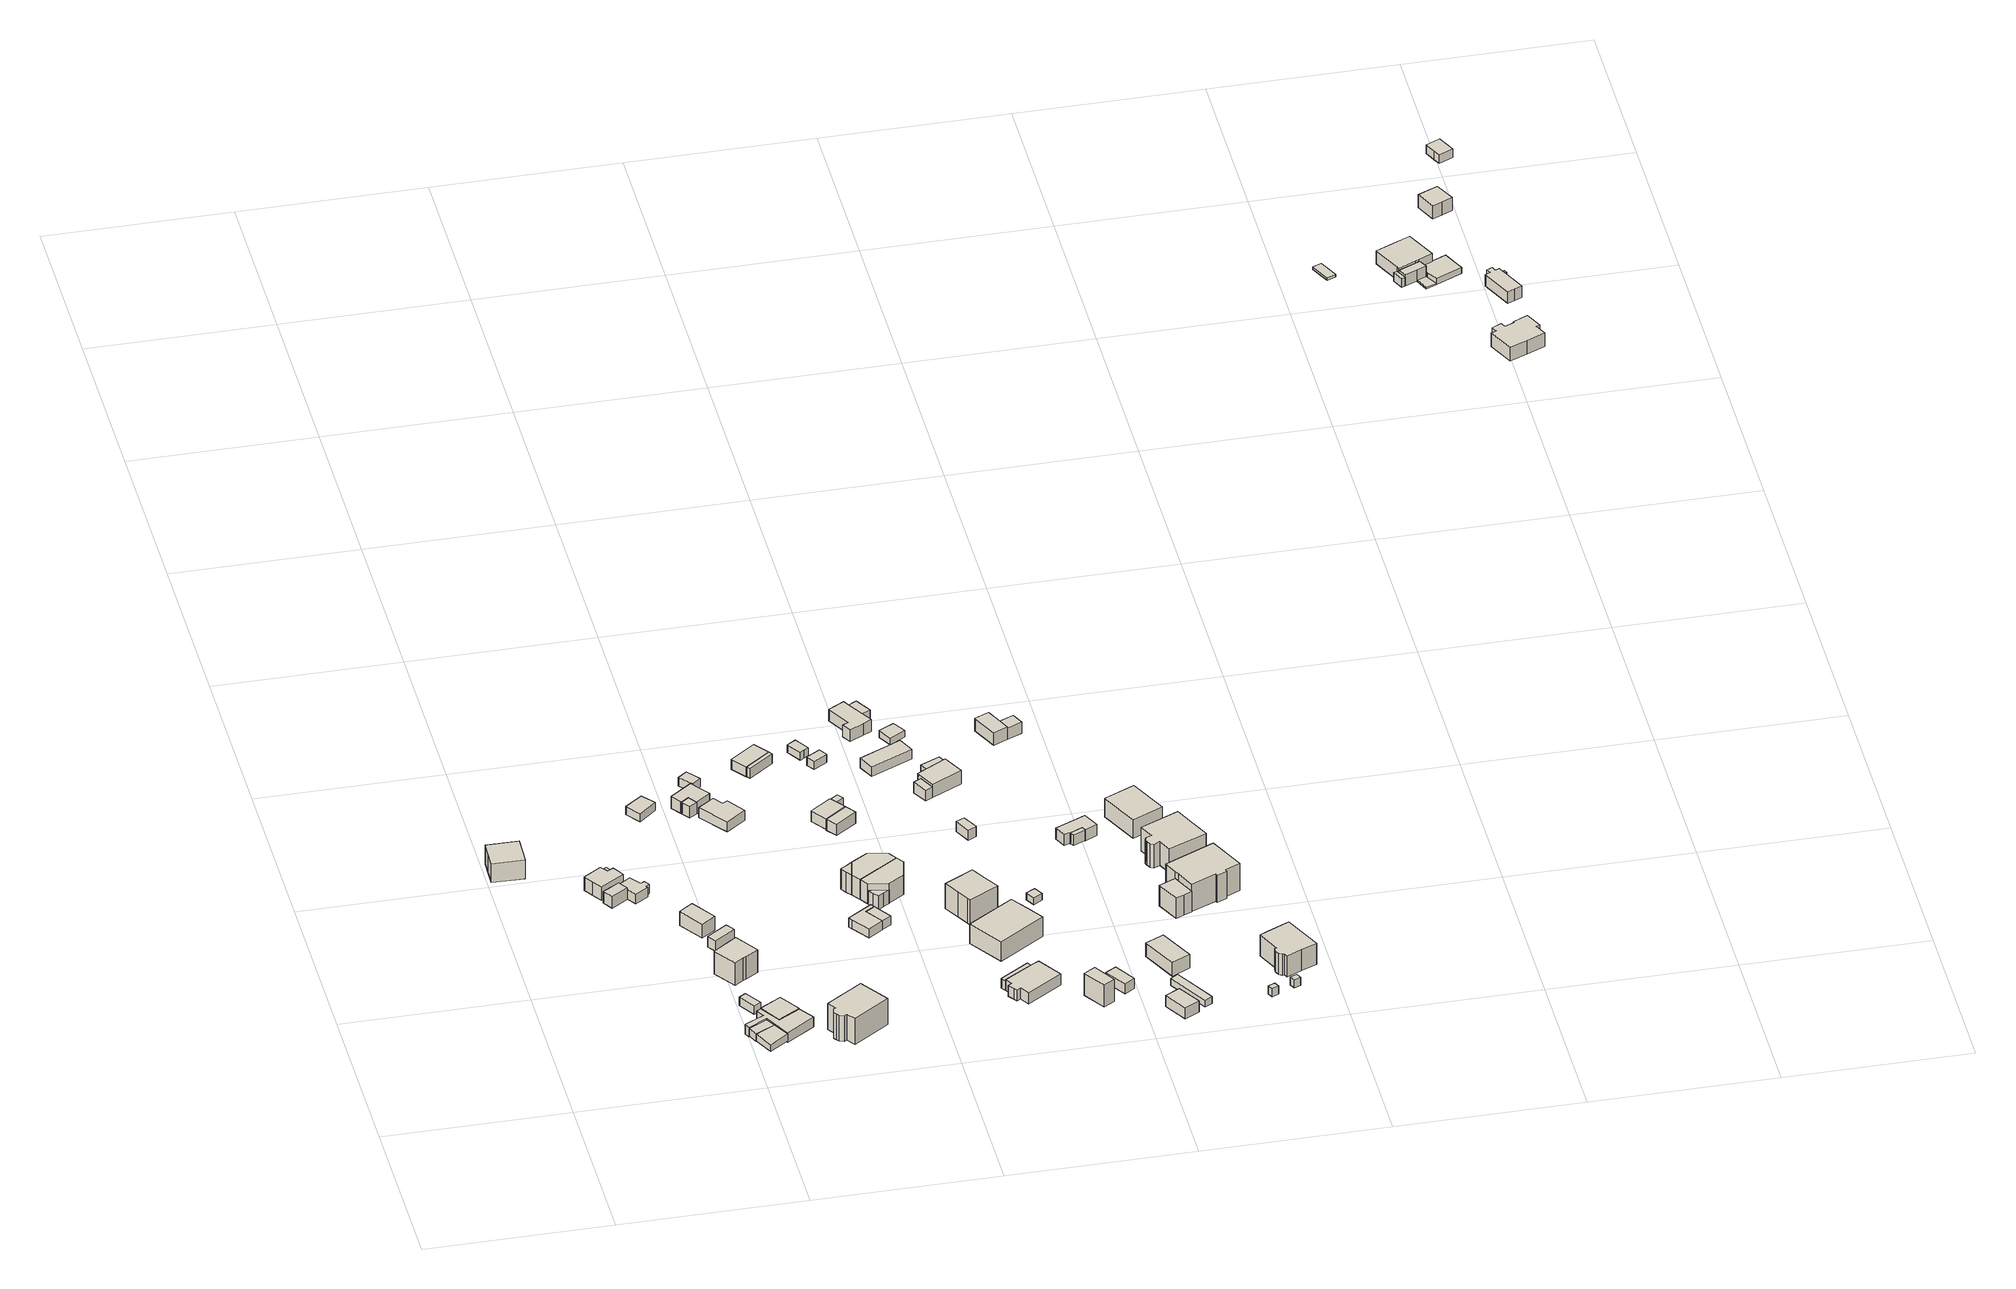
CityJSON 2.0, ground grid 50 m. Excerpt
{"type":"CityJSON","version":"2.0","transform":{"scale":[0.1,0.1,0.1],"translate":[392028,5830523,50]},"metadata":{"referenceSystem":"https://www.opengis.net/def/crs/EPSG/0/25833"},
"CityObjects":{
"building1":{"type":"Building","attributes":{"Gemeindeschluessel":"11000003","BezugspunktDach":"2200","function":"31001_1010","measuredHeight":7.56,"storeysAboveGround":1},"address":[{"country":"Germany","locality":"Berlin","thoroughfareNumber":"58","thoroughfareName":"Buchholzer Straße"}],"geometry":[{"type":"Solid","lod":"1","boundaries":[[[[0,1,2,3,4,5]],[[6,7,8,9,10,11]],[[6,11,5,4]],[[7,6,4,3]],[[8,7,3,2]],[[9,8,2,1]],[[10,9,1,0]],[[11,10,0,5]]]]}]},
"building2":{"type":"Building","attributes":{"Gemeindeschluessel":"11000003","BezugspunktDach":"2200","function":"31001_1010","measuredHeight":4.89,"storeysAboveGround":1},"address":[{"country":"Germany","locality":"Berlin","thoroughfareNumber":"60","thoroughfareName":"Buchholzer Straße"}],"geometry":[{"type":"Solid","lod":"1","boundaries":[[[[12,13,14,15,16,17,18,19]],[[20,21,22,23,24,25,26,27]],[[20,27,19,18]],[[21,20,18,17]],[[22,21,17,16]],[[23,22,16,15]],[[24,23,15,14]],[[25,24,14,13]],[[26,25,13,12]],[[27,26,12,19]]]]}]},
"building3":{"type":"Building","attributes":{"Gemeindeschluessel":"11000003","BezugspunktDach":"2200","function":"31001_2000","measuredHeight":4.03,"storeysAboveGround":1},"address":[{"country":"Germany","locality":"Berlin","thoroughfareNumber":"60 (2)","thoroughfareName":"Buchholzer Straße"}],"geometry":[{"type":"Solid","lod":"1","boundaries":[[[[28,29,30,31,32]],[[33,34,35,36,37]],[[33,37,32,31]],[[34,33,31,30]],[[35,34,30,29]],[[36,35,29,28]],[[37,36,28,32]]]]}]},
"building4":{"type":"Building","attributes":{"Gemeindeschluessel":"11000003","BezugspunktDach":"2200","function":"51009_1610","measuredHeight":3,"storeysAboveGround":0},"address":[{"country":"Germany","locality":"Berlin"}],"geometry":[{"type":"Solid","lod":"1","boundaries":[[[[38,39,40,41]],[[42,43,44,45]],[[42,45,41,40]],[[43,42,40,39]],[[44,43,39,38]],[[45,44,38,41]]]]}]},
"building5":{"type":"Building","attributes":{"Gemeindeschluessel":"11000003","BezugspunktDach":"2200","function":"31001_1010","measuredHeight":2.27,"storeysAboveGround":1},"address":[{"country":"Germany","locality":"Berlin","thoroughfareNumber":"66 (3)","thoroughfareName":"Buchholzer Straße"}],"geometry":[{"type":"Solid","lod":"1","boundaries":[[[[46,47,48,49]],[[50,51,52,53]],[[50,53,49,48]],[[51,50,48,47]],[[52,51,47,46]],[[53,52,46,49]]]]}]},
"building6":{"type":"Building","attributes":{"Gemeindeschluessel":"11000003","BezugspunktDach":"2200","function":"31001_2463","measuredHeight":2.1,"storeysAboveGround":1},"address":[{"country":"Germany","locality":"Berlin","thoroughfareNumber":"66 (2)","thoroughfareName":"Buchholzer Straße"}],"geometry":[{"type":"Solid","lod":"1","boundaries":[[[[54,55,47,46]],[[56,57,58,59]],[[56,59,46,47]],[[57,56,47,55]],[[58,57,55,54]],[[59,58,54,46]]]]}]},
"building7":{"type":"Building","attributes":{"Gemeindeschluessel":"11000003","BezugspunktDach":"2200","function":"31001_1010","measuredHeight":2.82,"storeysAboveGround":1},"address":[{"country":"Germany","locality":"Berlin","thoroughfareNumber":"60 (1)","thoroughfareName":"Buchholzer Straße"}],"geometry":[{"type":"Solid","lod":"1","boundaries":[[[[60,61,62,63,64,65,66,67,68]],[[69,70,71,72,73,74,75,76,77]],[[69,77,68,67]],[[70,69,67,66]],[[71,70,66,65]],[[72,71,65,64]],[[73,72,64,63]],[[74,73,63,62]],[[75,74,62,61]],[[76,75,61,60]],[[77,76,60,68]]]]}]},
"building8":{"type":"Building","attributes":{"Gemeindeschluessel":"11000003","BezugspunktDach":"2200","function":"31001_2000","measuredHeight":2.65,"storeysAboveGround":1},"address":[{"country":"Germany","locality":"Berlin","thoroughfareNumber":"66 (1)","thoroughfareName":"Buchholzer Straße"}],"geometry":[{"type":"Solid","lod":"1","boundaries":[[[[78,79,80,81]],[[82,83,84,85]],[[82,85,81,80]],[[83,82,80,79]],[[84,83,79,78]],[[85,84,78,81]]]]}]},
"building9":{"type":"Building","attributes":{"Gemeindeschluessel":"11000003","BezugspunktDach":"2200","function":"51009_1610","measuredHeight":2.95,"storeysAboveGround":0},"address":[{"country":"Germany","locality":"Berlin"}],"geometry":[{"type":"Solid","lod":"1","boundaries":[[[[86,87,88,89,90,91,92,93,94,95,96]],[[97,98,99,100,101,102,103,104,105,106,107]],[[97,107,96,95]],[[98,97,95,94]],[[99,98,94,93]],[[100,99,93,92]],[[101,100,92,91]],[[102,101,91,90]],[[103,102,90,89]],[[104,103,89,88]],[[105,104,88,87]],[[106,105,87,86]],[[107,106,86,96]]]]}]},
"building10":{"type":"Building","attributes":{"Gemeindeschluessel":"11000003","BezugspunktDach":"2200","function":"31001_1010","measuredHeight":8.92,"storeysAboveGround":1},"address":[{"country":"Germany","locality":"Berlin","thoroughfareNumber":"64","thoroughfareName":"Buchholzer Straße"}],"geometry":[{"type":"Solid","lod":"1","boundaries":[[[[108,109,110,111,112,113,114,115]],[[116,117,118,119,120,121,122,123]],[[116,123,115,114]],[[117,116,114,113]],[[118,117,113,112]],[[119,118,112,111]],[[120,119,111,110]],[[121,120,110,109]],[[122,121,109,108]],[[123,122,108,115]]]]}]},
"building11":{"type":"Building","attributes":{"Gemeindeschluessel":"11000003","BezugspunktDach":"2200","function":"31001_1010","measuredHeight":3.11,"storeysAboveGround":1},"address":[{"country":"Germany","locality":"Berlin","thoroughfareNumber":"66","thoroughfareName":"Buchholzer Straße"}],"geometry":[{"type":"Solid","lod":"1","boundaries":[[[[124,125,126,127]],[[128,129,130,131]],[[128,131,127,126]],[[129,128,126,125]],[[130,129,125,124]],[[131,130,124,127]]]]}]},
"building12":{"type":"Building","attributes":{"Gemeindeschluessel":"11000003","BezugspunktDach":"2200","function":"31001_1010","measuredHeight":4.79,"storeysAboveGround":1},"address":[{"country":"Germany","locality":"Berlin","thoroughfareNumber":"62","thoroughfareName":"Buchholzer Straße"}],"geometry":[{"type":"Solid","lod":"1","boundaries":[[[[132,133,134,135,136]],[[137,138,139,140,141]],[[137,141,136,135]],[[138,137,135,134]],[[139,138,134,133]],[[140,139,133,132]],[[141,140,132,136]]]]}]},
"building13":{"type":"Building","attributes":{"Gemeindeschluessel":"11000003","BezugspunktDach":"2200","function":"31001_2463","measuredHeight":3.35,"storeysAboveGround":1},"address":[{"country":"Germany","locality":"Berlin","thoroughfareNumber":"62 (1)","thoroughfareName":"Buchholzer Straße"}],"geometry":[{"type":"Solid","lod":"1","boundaries":[[[[142,143,144,145]],[[146,147,148,149]],[[146,149,145,144]],[[147,146,144,143]],[[148,147,143,142]],[[149,148,142,145]]]]}]},
"building14":{"type":"Building","attributes":{"Gemeindeschluessel":"11000003","BezugspunktDach":"2200","function":"31001_2723","measuredHeight":2.58,"storeysAboveGround":1},"address":[{"country":"Germany","locality":"Berlin","thoroughfareNumber":"59 (2)","thoroughfareName":"Buchholzer Straße"}],"geometry":[{"type":"Solid","lod":"1","boundaries":[[[[150,151,152,153]],[[154,155,156,157]],[[154,157,153,152]],[[155,154,152,151]],[[156,155,151,150]],[[157,156,150,153]]]]}]},
"building15":{"type":"Building","attributes":{"Gemeindeschluessel":"11000003","BezugspunktDach":"2200","function":"31001_1010","measuredHeight":10.34,"storeysAboveGround":1},"address":[{"country":"Germany","locality":"Berlin","thoroughfareNumber":"68","thoroughfareName":"Buchholzer Straße"}],"geometry":[{"type":"Solid","lod":"1","boundaries":[[[[158,159,160,161,162,163,164,165,166,167,168,169]],[[170,171,172,173,174,175,176,177,178,179,180,181]],[[170,181,169,168]],[[171,170,168,167]],[[172,171,167,166]],[[173,172,166,165]],[[174,173,165,164]],[[175,174,164,163]],[[176,175,163,162]],[[177,176,162,161]],[[178,177,161,160]],[[179,178,160,159]],[[180,179,159,158]],[[181,180,158,169]]]]}]},
"building16":{"type":"Building","attributes":{"Gemeindeschluessel":"11000003","BezugspunktDach":"2200","function":"51009_1610","measuredHeight":3.64,"storeysAboveGround":0},"address":[{"country":"Germany","locality":"Berlin"}],"geometry":[{"type":"Solid","lod":"1","boundaries":[[[[182,183,184,185]],[[186,187,188,189]],[[186,189,185,184]],[[187,186,184,183]],[[188,187,183,182]],[[189,188,182,185]]]]}]},
"building17":{"type":"Building","attributes":{"Gemeindeschluessel":"11000003","BezugspunktDach":"2200","function":"31001_1010","measuredHeight":4.08,"storeysAboveGround":1},"address":[{"country":"Germany","locality":"Berlin","thoroughfareNumber":"59","thoroughfareName":"Buchholzer Straße"}],"geometry":[{"type":"Solid","lod":"1","boundaries":[[[[190,191,192,193,194,195,196,197]],[[198,199,200,187,186,189,201,202]],[[198,202,197,196]],[[199,198,196,195]],[[200,199,195,194]],[[187,200,194,193]],[[186,187,193,192]],[[189,186,192,191]],[[201,189,191,190]],[[202,201,190,197]]]]}]},
"building18":{"type":"Building","attributes":{"Gemeindeschluessel":"11000003","BezugspunktDach":"2200","function":"31001_2000","measuredHeight":2.68,"storeysAboveGround":1},"address":[{"country":"Germany","locality":"Berlin","thoroughfareNumber":"59 (1)","thoroughfareName":"Buchholzer Straße"}],"geometry":[{"type":"Solid","lod":"1","boundaries":[[[[203,204,205,206]],[[207,208,209,210]],[[207,210,206,205]],[[208,207,205,204]],[[209,208,204,203]],[[210,209,203,206]]]]}]},
"building19":{"type":"Building","attributes":{"Gemeindeschluessel":"11000003","BezugspunktDach":"2200","function":"31001_1010","measuredHeight":3.14,"storeysAboveGround":1},"address":[{"country":"Germany","locality":"Berlin","thoroughfareNumber":"59 (3)","thoroughfareName":"Buchholzer Straße"}],"geometry":[{"type":"Solid","lod":"1","boundaries":[[[[211,212,213,214,215,216]],[[217,218,219,220,221,222]],[[217,222,216,215]],[[218,217,215,214]],[[219,218,214,213]],[[220,219,213,212]],[[221,220,212,211]],[[222,221,211,216]]]]}]},
"building20":{"type":"Building","attributes":{"Gemeindeschluessel":"11000003","BezugspunktDach":"2200","function":"51009_1610","measuredHeight":2.79,"storeysAboveGround":0},"address":[{"country":"Germany","locality":"Berlin"}],"geometry":[{"type":"Solid","lod":"1","boundaries":[[[[223,224,225,226,227,228,229]],[[230,231,232,233,234,235,236]],[[230,236,229,228]],[[231,230,228,227]],[[232,231,227,226]],[[233,232,226,225]],[[234,233,225,224]],[[235,234,224,223]],[[236,235,223,229]]]]}]},
"building21":{"type":"Building","attributes":{"Gemeindeschluessel":"11000003","BezugspunktDach":"2200","function":"31001_2723","measuredHeight":2.67,"storeysAboveGround":1},"address":[{"country":"Germany","locality":"Berlin","thoroughfareNumber":"63A (1)","thoroughfareName":"Buchholzer Straße"}],"geometry":[{"type":"Solid","lod":"1","boundaries":[[[[225,237,227,226]],[[238,239,240,241]],[[238,241,226,227]],[[239,238,227,237]],[[240,239,237,225]],[[241,240,225,226]]]]}]},
"building22":{"type":"Building","attributes":{"Gemeindeschluessel":"11000003","BezugspunktDach":"2200","function":"51009_1610","measuredHeight":6.25,"storeysAboveGround":0},"address":[{"country":"Germany","locality":"Berlin"}],"geometry":[{"type":"Solid","lod":"1","boundaries":[[[[242,243,244,245,246]],[[247,248,249,250,251]],[[247,251,246,245]],[[248,247,245,244]],[[249,248,244,243]],[[250,249,243,242]],[[251,250,242,246]]]]}]},
"building23":{"type":"Building","attributes":{"Gemeindeschluessel":"11000003","BezugspunktDach":"2200","function":"51009_1610","measuredHeight":4.24,"storeysAboveGround":0},"address":[{"country":"Germany","locality":"Berlin"}],"geometry":[{"type":"Solid","lod":"1","boundaries":[[[[252,253,254,255,256]],[[257,258,259,260,261]],[[257,261,256,255]],[[258,257,255,254]],[[259,258,254,253]],[[260,259,253,252]],[[261,260,252,256]]]]}]},
"building24":{"type":"Building","attributes":{"Gemeindeschluessel":"11000003","BezugspunktDach":"2200","function":"31001_1313","measuredHeight":3.01,"storeysAboveGround":1},"address":[{"country":"Germany","locality":"Berlin","thoroughfareNumber":"2","thoroughfareName":"Kapellenweg"}],"geometry":[{"type":"Solid","lod":"1","boundaries":[[[[262,263,264,265]],[[266,267,268,269]],[[266,269,265,264]],[[267,266,264,263]],[[268,267,263,262]],[[269,268,262,265]]]]}]},
"building25":{"type":"Building","attributes":{"Gemeindeschluessel":"11000003","BezugspunktDach":"2200","function":"51009_1610","measuredHeight":2.96,"storeysAboveGround":0},"address":[{"country":"Germany","locality":"Berlin"}],"geometry":[{"type":"Solid","lod":"1","boundaries":[[[[270,271,263,262]],[[272,273,274,275]],[[272,275,262,263]],[[273,272,263,271]],[[274,273,271,270]],[[275,274,270,262]]]]}]},
"building26":{"type":"Building","attributes":{"Gemeindeschluessel":"11000003","BezugspunktDach":"2200","function":"31001_1010","measuredHeight":6.14,"storeysAboveGround":1},"address":[{"country":"Germany","locality":"Berlin","thoroughfareNumber":"63","thoroughfareName":"Buchholzer Straße"}],"geometry":[{"type":"Solid","lod":"1","boundaries":[[[[276,277,278,279,244,243]],[[280,281,282,283,284,285]],[[280,285,243,244]],[[281,280,244,279]],[[282,281,279,278]],[[283,282,278,277]],[[284,283,277,276]],[[285,284,276,243]]]]}]},
"building27":{"type":"Building","attributes":{"Gemeindeschluessel":"11000003","BezugspunktDach":"2200","function":"31001_1010","measuredHeight":6.1,"storeysAboveGround":1},"address":[{"country":"Germany","locality":"Berlin","thoroughfareNumber":"63A","thoroughfareName":"Buchholzer Straße"}],"geometry":[{"type":"Solid","lod":"1","boundaries":[[[[286,287,288,289,277,276]],[[290,291,292,293,294,295]],[[290,295,276,277]],[[291,290,277,289]],[[292,291,289,288]],[[293,292,288,287]],[[294,293,287,286]],[[295,294,286,276]]]]}]},
"building28":{"type":"Building","attributes":{"Gemeindeschluessel":"11000003","BezugspunktDach":"2200","function":"31001_1313","measuredHeight":3.3,"storeysAboveGround":1},"address":[{"country":"Germany","locality":"Berlin","thoroughfareNumber":"61","thoroughfareName":"Buchholzer Straße"}],"geometry":[{"type":"Solid","lod":"1","boundaries":[[[[296,297,298,299,300,301]],[[302,303,304,305,306,307]],[[302,307,301,300]],[[303,302,300,299]],[[304,303,299,298]],[[305,304,298,297]],[[306,305,297,296]],[[307,306,296,301]]]]}]},
"building29":{"type":"Building","attributes":{"Gemeindeschluessel":"11000003","BezugspunktDach":"2200","function":"51009_1610","measuredHeight":3.5,"storeysAboveGround":0},"address":[{"country":"Germany","locality":"Berlin"}],"geometry":[{"type":"Solid","lod":"1","boundaries":[[[[308,309,297,296]],[[310,311,312,313]],[[310,313,296,297]],[[311,310,297,309]],[[312,311,309,308]],[[313,312,308,296]]]]}]},
"building30":{"type":"Building","attributes":{"Gemeindeschluessel":"11000003","BezugspunktDach":"2200","function":"31001_2723","measuredHeight":3.13,"storeysAboveGround":1},"address":[{"country":"Germany","locality":"Berlin","thoroughfareNumber":"61 (1)","thoroughfareName":"Buchholzer Straße"}],"geometry":[{"type":"Solid","lod":"1","boundaries":[[[[298,314,315,299]],[[316,317,318,319]],[[316,319,299,315]],[[317,316,315,314]],[[318,317,314,298]],[[319,318,298,299]]]]}]},
"building31":{"type":"Building","attributes":{"Gemeindeschluessel":"11000003","BezugspunktDach":"2200","function":"31001_2463","measuredHeight":2.69,"storeysAboveGround":1},"address":[{"country":"Germany","locality":"Berlin","thoroughfareNumber":"2 (1)","thoroughfareName":"Kapellenweg"}],"geometry":[{"type":"Solid","lod":"1","boundaries":[[[[320,321,322,323,324]],[[325,326,327,328,329]],[[325,329,324,323]],[[326,325,323,322]],[[327,326,322,321]],[[328,327,321,320]],[[329,328,320,324]]]]}]},
"building32":{"type":"Building","attributes":{"Gemeindeschluessel":"11000003","function":"31001_1010"},"address":[{"country":"Germany","locality":"Berlin","thoroughfareNumber":"69","thoroughfareName":"Buchholzer Straße"}],"children":["building32-1","building32-2"]},
"building32-1":{"type":"BuildingPart","attributes":{"BezugspunktDach":"2200","measuredHeight":3.81,"storeysAboveGround":1},"parents":["building32"],"geometry":[{"type":"MultiSurface","lod":"1","boundaries":[[[330,331,332,333,334,335,336,337,338,339]],[[340,341,342,343,344,345,346,347,348,349]],[[340,350,351,339,338]],[[341,340,338,337]],[[342,341,337,336]],[[343,342,336,335]],[[344,343,335,334]],[[345,344,334,333]],[[346,345,333,332]],[[347,346,332,331]],[[348,347,331,330]],[[349,348,330,339]],[[351,350,340,349]]]}]},
"building32-2":{"type":"BuildingPart","attributes":{"BezugspunktDach":"2200","measuredHeight":3.01,"storeysAboveGround":1},"parents":["building32"],"geometry":[{"type":"Solid","lod":"1","boundaries":[[[[351,350,352,353]],[[354,340,349,355]],[[354,355,353,352]],[[340,354,352,350]],[[355,349,351,353]],[[340,350,351,349]]]]}]},
"building33":{"type":"Building","attributes":{"Gemeindeschluessel":"11000003","BezugspunktDach":"2200","function":"31001_2723","measuredHeight":2.64,"storeysAboveGround":1},"address":[{"country":"Germany","locality":"Berlin","thoroughfareNumber":"2 (2)","thoroughfareName":"Kapellenweg"}],"geometry":[{"type":"Solid","lod":"1","boundaries":[[[[356,357,358,359]],[[360,361,362,363]],[[360,363,359,358]],[[361,360,358,357]],[[362,361,357,356]],[[363,362,356,359]]]]}]},
"building34":{"type":"Building","attributes":{"Gemeindeschluessel":"11000003","BezugspunktDach":"2200","function":"31001_1010","measuredHeight":8.31,"storeysAboveGround":1},"address":[{"country":"Germany","locality":"Berlin","thoroughfareNumber":"65","thoroughfareName":"Buchholzer Straße"}],"geometry":[{"type":"Solid","lod":"1","boundaries":[[[[364,365,366,367,368,369,370,371]],[[372,373,374,375,376,377,378,379]],[[372,379,371,370]],[[373,372,370,369]],[[374,373,369,368]],[[375,374,368,367]],[[376,375,367,366]],[[377,376,366,365]],[[378,377,365,364]],[[379,378,364,371]]]]}]},
"building35":{"type":"Building","attributes":{"Gemeindeschluessel":"11000003","BezugspunktDach":"2200","function":"31001_1010","measuredHeight":7.17,"storeysAboveGround":1},"address":[{"country":"Germany","locality":"Berlin","thoroughfareNumber":"67","thoroughfareName":"Buchholzer Straße"}],"geometry":[{"type":"Solid","lod":"1","boundaries":[[[[380,381,382,383,384]],[[385,386,387,388,389]],[[385,389,384,383]],[[386,385,383,382]],[[387,386,382,381]],[[388,387,381,380]],[[389,388,380,384]]]]}]},
"building36":{"type":"Building","attributes":{"Gemeindeschluessel":"11000003","BezugspunktDach":"2200","function":"31001_1010","measuredHeight":7.16,"storeysAboveGround":1},"address":[{"country":"Germany","locality":"Berlin","thoroughfareNumber":"71","thoroughfareName":"Buchholzer Straße"}],"geometry":[{"type":"Solid","lod":"1","boundaries":[[[[390,391,392,393,394]],[[395,396,397,398,399]],[[395,399,394,393]],[[396,395,393,392]],[[397,396,392,391]],[[398,397,391,390]],[[399,398,390,394]]]]}]},
"building37":{"type":"Building","attributes":{"Gemeindeschluessel":"11000003","BezugspunktDach":"2200","function":"31001_2463","measuredHeight":3.01,"storeysAboveGround":1},"address":[{"country":"Germany","locality":"Berlin","thoroughfareNumber":"6A (1)","thoroughfareName":"Kapellenweg"}],"geometry":[{"type":"Solid","lod":"1","boundaries":[[[[400,401,402,403]],[[404,405,406,407]],[[404,407,403,402]],[[405,404,402,401]],[[406,405,401,400]],[[407,406,400,403]]]]}]},
"building38":{"type":"Building","attributes":{"Gemeindeschluessel":"11000003","function":"31001_1010"},"address":[{"country":"Germany","locality":"Berlin","thoroughfareNumber":"4","thoroughfareName":"Kapellenweg"}],"children":["building38-1","building38-2"]},
"building38-1":{"type":"BuildingPart","attributes":{"BezugspunktDach":"2200","measuredHeight":4.91,"storeysAboveGround":1},"parents":["building38"],"geometry":[{"type":"MultiSurface","lod":"1","boundaries":[[[408,409,410,411,412,413,414,415,416,417]],[[418,419,420,421,422,423,424,425,426,427]],[[418,427,417,416]],[[419,418,416,415]],[[420,419,415,414]],[[428,429,430,420,414,413]],[[422,421,413,412]],[[423,422,412,411]],[[424,423,411,410]],[[425,424,410,409]],[[426,425,409,408]],[[427,426,408,417]],[[421,420,430,429,428]]]}]},
"building38-2":{"type":"BuildingPart","attributes":{"BezugspunktDach":"2200","measuredHeight":3.44,"storeysAboveGround":1},"parents":["building38"],"geometry":[{"type":"Solid","lod":"1","boundaries":[[[[429,431,432,430]],[[433,434,421,420]],[[433,420,430,432]],[[434,433,432,431]],[[421,434,431,429]],[[420,421,429,430]]]]}]},
"building39":{"type":"Building","attributes":{"Gemeindeschluessel":"11000003","BezugspunktDach":"2200","function":"31001_1313","measuredHeight":3.81,"storeysAboveGround":1},"address":[{"country":"Germany","locality":"Berlin","thoroughfareNumber":"6B","thoroughfareName":"Kapellenweg"}],"geometry":[{"type":"Solid","lod":"1","boundaries":[[[[435,436,437,438]],[[439,440,441,442]],[[439,442,438,437]],[[440,439,437,436]],[[441,440,436,435]],[[442,441,435,438]]]]}]},
"building40":{"type":"Building","attributes":{"Gemeindeschluessel":"11000003","BezugspunktDach":"2200","function":"31001_2723","measuredHeight":2.08,"storeysAboveGround":1},"address":[{"country":"Germany","locality":"Berlin","thoroughfareNumber":"67 (1)","thoroughfareName":"Buchholzer Straße"}],"geometry":[{"type":"Solid","lod":"1","boundaries":[[[[443,444,445,446]],[[447,448,449,450]],[[447,450,446,445]],[[448,447,445,444]],[[449,448,444,443]],[[450,449,443,446]]]]}]},
"building41":{"type":"Building","attributes":{"Gemeindeschluessel":"11000003","BezugspunktDach":"2200","function":"31001_1010","measuredHeight":3.09,"storeysAboveGround":1},"address":[{"country":"Germany","locality":"Berlin","thoroughfareNumber":"71 (1)","thoroughfareName":"Buchholzer Straße"}],"geometry":[{"type":"Solid","lod":"1","boundaries":[[[[451,452,453,454]],[[455,456,457,458]],[[455,458,454,453]],[[456,455,453,452]],[[457,456,452,451]],[[458,457,451,454]]]]}]},
"building42":{"type":"Building","attributes":{"Gemeindeschluessel":"11000003","BezugspunktDach":"2200","function":"31001_2000","measuredHeight":2.13,"storeysAboveGround":1},"address":[{"country":"Germany","locality":"Berlin","thoroughfareNumber":"4 (1)","thoroughfareName":"Kapellenweg"}],"geometry":[{"type":"Solid","lod":"1","boundaries":[[[[459,460,461,462]],[[463,464,465,466]],[[463,466,462,461]],[[464,463,461,460]],[[465,464,460,459]],[[466,465,459,462]]]]}]},
"building43":{"type":"Building","attributes":{"Gemeindeschluessel":"11000003","function":"31001_1010"},"address":[{"country":"Germany","locality":"Berlin","thoroughfareNumber":"6A","thoroughfareName":"Kapellenweg"}],"children":["building43-1","building43-2","building43-3"]},
"building43-1":{"type":"BuildingPart","attributes":{"BezugspunktDach":"2200","measuredHeight":4.96,"storeysAboveGround":2},"parents":["building43"],"geometry":[{"type":"MultiSurface","lod":"1","boundaries":[[[467,468,469,470]],[[471,472,473,474]],[[475,476,477,474,470,469]],[[472,471,469,468]],[[473,472,468,467]],[[474,478,479,480,467,470]],[[471,477,476,475]],[[473,480,479,478]]]}]},
"building43-2":{"type":"BuildingPart","attributes":{"BezugspunktDach":"2200","measuredHeight":3.33,"storeysAboveGround":2},"parents":["building43"],"geometry":[{"type":"Solid","lod":"1","boundaries":[[[[476,475,481,482]],[[483,471,477,484]],[[483,484,482,481]],[[471,483,481,475]],[[484,477,476,482]],[[477,471,475,476]]]]}]},
"building43-3":{"type":"BuildingPart","attributes":{"BezugspunktDach":"2200","measuredHeight":3.33,"storeysAboveGround":2},"parents":["building43"],"geometry":[{"type":"MultiSurface","lod":"1","boundaries":[[[485,480,479,486]],[[478,473,487,488]],[[478,488,486,479]],[[487,473,480,485]],[[488,487,485,486]],[[473,489,478,479,480]]]}]},
"building44":{"type":"Building","attributes":{"Gemeindeschluessel":"11000003","BezugspunktDach":"2200","function":"31001_1010","measuredHeight":4.01,"storeysAboveGround":1},"address":[{"country":"Germany","locality":"Berlin","thoroughfareNumber":"73","thoroughfareName":"Buchholzer Straße"}],"geometry":[{"type":"Solid","lod":"1","boundaries":[[[[490,491,492,493]],[[494,495,496,497]],[[494,497,493,492]],[[495,494,492,491]],[[496,495,491,490]],[[497,496,490,493]]]]}]},
"building45":{"type":"Building","attributes":{"Gemeindeschluessel":"11000003","BezugspunktDach":"2200","function":"31001_2000","measuredHeight":2.12,"storeysAboveGround":1},"address":[{"country":"Germany","locality":"Berlin","thoroughfareNumber":"73 (2)","thoroughfareName":"Buchholzer Straße"}],"geometry":[{"type":"Solid","lod":"1","boundaries":[[[[498,499,500,501]],[[502,503,504,505]],[[502,505,501,500]],[[503,502,500,499]],[[504,503,499,498]],[[505,504,498,501]]]]}]},
"building46":{"type":"Building","attributes":{"Gemeindeschluessel":"11000003","BezugspunktDach":"2200","function":"31001_1010","measuredHeight":4.48,"storeysAboveGround":1},"address":[{"country":"Germany","locality":"Berlin","thoroughfareNumber":"6F","thoroughfareName":"Kapellenweg"}],"geometry":[{"type":"Solid","lod":"1","boundaries":[[[[506,507,508,509,510]],[[511,512,513,514,515]],[[511,515,510,509]],[[512,511,509,508]],[[513,512,508,507]],[[514,513,507,506]],[[515,514,506,510]]]]}]},
"building47":{"type":"Building","attributes":{"Gemeindeschluessel":"11000003","BezugspunktDach":"2200","function":"51009_1610","measuredHeight":3.34,"storeysAboveGround":0},"address":[{"country":"Germany","locality":"Berlin"}],"geometry":[{"type":"Solid","lod":"1","boundaries":[[[[516,517,518,519]],[[520,521,522,523]],[[520,523,519,518]],[[521,520,518,517]],[[522,521,517,516]],[[523,522,516,519]]]]}]},
"building48":{"type":"Building","attributes":{"Gemeindeschluessel":"11000003","BezugspunktDach":"2200","function":"31001_1313","measuredHeight":3.47,"storeysAboveGround":1},"address":[{"country":"Germany","locality":"Berlin","thoroughfareNumber":"6C (1)","thoroughfareName":"Kapellenweg"}],"geometry":[{"type":"Solid","lod":"1","boundaries":[[[[524,525,519,518,517,526,527,528,529]],[[530,531,532,533,534,535,536,537,538]],[[530,538,529,528]],[[531,530,528,527]],[[532,531,527,526]],[[533,532,526,517]],[[534,533,517,518]],[[535,534,518,519]],[[536,535,519,525]],[[537,536,525,524]],[[538,537,524,529]]]]}]},
"building49":{"type":"Building","attributes":{"Gemeindeschluessel":"11000003","function":"31001_1313"},"address":[{"country":"Germany","locality":"Berlin","thoroughfareNumber":"6A (2)","thoroughfareName":"Kapellenweg"}],"children":["building49-1","building49-2"]},
"building49-1":{"type":"BuildingPart","attributes":{"BezugspunktDach":"2200","measuredHeight":4.39,"storeysAboveGround":1},"parents":["building49"],"geometry":[{"type":"MultiSurface","lod":"1","boundaries":[[[539,540,541,542]],[[543,544,545,546]],[[543,546,542,541]],[[544,547,548,549,543,541,540]],[[545,544,540,539]],[[546,545,539,542]],[[549,548,547,544]]]}]},
"building49-2":{"type":"BuildingPart","attributes":{"BezugspunktDach":"2200","measuredHeight":3.4,"storeysAboveGround":1},"parents":["building49"],"geometry":[{"type":"Solid","lod":"1","boundaries":[[[[547,550,551,548]],[[552,553,544,549]],[[552,549,548,551]],[[553,552,551,550]],[[544,553,550,547]],[[549,544,547,548]]]]}]},
"building50":{"type":"Building","attributes":{"Gemeindeschluessel":"11000003","BezugspunktDach":"2200","function":"51009_1610","measuredHeight":9.07,"storeysAboveGround":0},"address":[{"country":"Germany","locality":"Berlin"}],"geometry":[{"type":"Solid","lod":"1","boundaries":[[[[554,555,556,557,558,559]],[[560,561,562,563,564,565]],[[560,565,559,558]],[[561,560,558,557]],[[562,561,557,556]],[[563,562,556,555]],[[564,563,555,554]],[[565,564,554,559]]]]}]},
"building51":{"type":"Building","attributes":{"Gemeindeschluessel":"11000003","BezugspunktDach":"2200","function":"31001_2000","measuredHeight":2.53,"storeysAboveGround":1},"address":[{"country":"Germany","locality":"Berlin","thoroughfareNumber":"65 (1)","thoroughfareName":"Schillingweg"}],"geometry":[{"type":"Solid","lod":"1","boundaries":[[[[566,567,568,569]],[[570,571,572,573]],[[570,573,569,568]],[[571,570,568,567]],[[572,571,567,566]],[[573,572,566,569]]]]}]},
"building52":{"type":"Building","attributes":{"Gemeindeschluessel":"11000003","BezugspunktDach":"2200","function":"31001_1010","measuredHeight":11.17,"storeysAboveGround":1},"address":[{"country":"Germany","locality":"Berlin","thoroughfareNumber":"6E","thoroughfareName":"Kapellenweg"}],"geometry":[{"type":"Solid","lod":"1","boundaries":[[[[574,575,576,577,578,579,580,581,582,583,584]],[[585,586,587,588,589,590,591,592,593,594,595]],[[585,595,584,583]],[[586,585,583,582]],[[587,586,582,581]],[[588,587,581,580]],[[589,588,580,579]],[[590,589,579,578]],[[591,590,578,577]],[[592,591,577,576]],[[593,592,576,575]],[[594,593,575,574]],[[595,594,574,584]]]]}]},
"building53":{"type":"Building","attributes":{"Gemeindeschluessel":"11000003","BezugspunktDach":"2200","function":"31001_1010","measuredHeight":7.56,"storeysAboveGround":1},"address":[{"country":"Germany","locality":"Berlin","thoroughfareNumber":"6C","thoroughfareName":"Kapellenweg"}],"geometry":[{"type":"Solid","lod":"1","boundaries":[[[[596,597,598,599]],[[600,601,602,603]],[[600,603,599,598]],[[601,600,598,597]],[[602,601,597,596]],[[603,602,596,599]]]]}]},
"building54":{"type":"Building","attributes":{"Gemeindeschluessel":"11000003","BezugspunktDach":"2200","function":"31001_2000","measuredHeight":2.34,"storeysAboveGround":1},"address":[{"country":"Germany","locality":"Berlin","thoroughfareNumber":"65 (2)","thoroughfareName":"Schillingweg"}],"geometry":[{"type":"Solid","lod":"1","boundaries":[[[[604,605,606,607]],[[608,609,610,611]],[[608,611,607,606]],[[609,608,606,605]],[[610,609,605,604]],[[611,610,604,607]]]]}]},
"building55":{"type":"Building","attributes":{"Gemeindeschluessel":"11000003","BezugspunktDach":"2200","function":"31001_1010","measuredHeight":9.57,"storeysAboveGround":1},"address":[{"country":"Germany","locality":"Berlin","thoroughfareNumber":"6D","thoroughfareName":"Kapellenweg"}],"geometry":[{"type":"Solid","lod":"1","boundaries":[[[[612,613,614,615,616,617,618,619,620,621,622,623]],[[624,625,626,627,628,629,630,631,632,633,634,635]],[[624,635,623,622]],[[625,624,622,621]],[[626,625,621,620]],[[627,626,620,619]],[[628,627,619,618]],[[629,628,618,617]],[[630,629,617,616]],[[631,630,616,615]],[[632,631,615,614]],[[633,632,614,613]],[[634,633,613,612]],[[635,634,612,623]]]]}]},
"building56":{"type":"Building","attributes":{"Gemeindeschluessel":"11000003","BezugspunktDach":"2200","function":"31001_1010","measuredHeight":9.2,"storeysAboveGround":1},"address":[{"country":"Germany","locality":"Berlin","thoroughfareNumber":"6G","thoroughfareName":"Kapellenweg"}],"geometry":[{"type":"Solid","lod":"1","boundaries":[[[[636,637,638,639,640,641,642,643,644,645,646,647,648]],[[649,650,651,652,653,654,655,656,657,658,659,660,661]],[[649,661,648,647]],[[650,649,647,646]],[[651,650,646,645]],[[652,651,645,644]],[[653,652,644,643]],[[654,653,643,642]],[[655,654,642,641]],[[656,655,641,640]],[[657,656,640,639]],[[658,657,639,638]],[[659,658,638,637]],[[660,659,637,636]],[[661,660,636,648]]]]}]},
"building57":{"type":"Building","attributes":{"Gemeindeschluessel":"11000003","BezugspunktDach":"2200","function":"31001_2523","measuredHeight":0.856,"storeysAboveGround":1},"address":[{"country":"Germany","locality":"Berlin","thoroughfareNumber":"10","thoroughfareName":"Kapellenweg"}],"geometry":[{"type":"Solid","lod":"1","boundaries":[[[[662,663,664,665]],[[666,667,668,669]],[[666,669,665,664]],[[667,666,664,663]],[[668,667,663,662]],[[669,668,662,665]]]]}]},
"building58":{"type":"Building","attributes":{"Gemeindeschluessel":"11000003","BezugspunktDach":"2200","function":"31001_2000","measuredHeight":2.55,"storeysAboveGround":1},"address":[{"country":"Germany","locality":"Berlin","thoroughfareNumber":"1 (1)","thoroughfareName":"Weg B"}],"geometry":[{"type":"Solid","lod":"1","boundaries":[[[[670,671,672,673]],[[674,675,676,677]],[[674,677,673,672]],[[675,674,672,671]],[[676,675,671,670]],[[677,676,670,673]]]]}]},
"building59":{"type":"Building","attributes":{"Gemeindeschluessel":"11000003","function":"31001_1010"},"address":[{"country":"Germany","locality":"Berlin","thoroughfareNumber":"1","thoroughfareName":"Weg B"}],"children":["building59-1","building59-2"]},
"building59-1":{"type":"BuildingPart","attributes":{"BezugspunktDach":"2200","measuredHeight":4.63,"storeysAboveGround":1},"parents":["building59"],"geometry":[{"type":"MultiSurface","lod":"1","boundaries":[[[678,679,680,681,682,683,684,685]],[[686,687,688,689,690,691,692,693]],[[686,693,685,684]],[[687,686,684,683]],[[688,687,683,682]],[[689,688,682,681]],[[694,695,689,681,680]],[[696,694,690,680,679]],[[692,691,679,678]],[[693,692,678,685]],[[690,689,695,694]],[[691,690,694,696]]]}]},
"building59-2":{"type":"BuildingPart","attributes":{"BezugspunktDach":"2200","measuredHeight":3.38,"storeysAboveGround":1},"parents":["building59"],"geometry":[{"type":"MultiSurface","lod":"1","boundaries":[[[697,698,699,695,696]],[[689,700,701,702,691]],[[700,689,695,699]],[[701,700,699,698]],[[702,701,698,697]],[[691,702,697,696]],[[690,694,695,689]],[[691,696,694,703,690]]]}]},
"building60":{"type":"Building","attributes":{"Gemeindeschluessel":"11000003","function":"31001_2463"},"address":[{"country":"Germany","locality":"Berlin","thoroughfareNumber":"1 (2)","thoroughfareName":"Weg B"}],"children":["building60-1","building60-2"]},
"building60-1":{"type":"BuildingPart","attributes":{"BezugspunktDach":"2200","measuredHeight":3.19,"storeysAboveGround":1},"parents":["building60"],"geometry":[{"type":"MultiSurface","lod":"1","boundaries":[[[704,705,706,707,708,709,710]],[[711,712,713,714,715,716,717]],[[711,717,710,709]],[[712,711,709,708]],[[713,712,708,707]],[[714,713,707,706]],[[718,719,714,706,705]],[[716,715,705,704]],[[717,716,704,710]],[[715,714,719,718]]]}]},
"building60-2":{"type":"BuildingPart","attributes":{"BezugspunktDach":"2200","measuredHeight":0.361,"storeysAboveGround":1},"parents":["building60"],"geometry":[{"type":"MultiSurface","lod":"1","boundaries":[[[720,719,721,722]],[[716,714,723,724]],[[716,724,722,721]],[[716,721,718,715,725]],[[723,714,719,720]],[[724,723,720,722]],[[714,725,715,718,719]]]}]},
"building61":{"type":"Building","attributes":{"Gemeindeschluessel":"11000003","BezugspunktDach":"2200","function":"31001_1010","measuredHeight":6.08,"storeysAboveGround":1},"address":[{"country":"Germany","locality":"Berlin","thoroughfareNumber":"5","thoroughfareName":"Weg B"}],"geometry":[{"type":"Solid","lod":"1","boundaries":[[[[726,727,728,729,730,731,732,733,734,735,736,737,738,739]],[[740,741,742,743,744,745,746,747,748,749,750,751,752,753]],[[740,753,739,738]],[[741,740,738,737]],[[742,741,737,736]],[[743,742,736,735]],[[744,743,735,734]],[[745,744,734,733]],[[746,745,733,732]],[[747,746,732,731]],[[748,747,731,730]],[[749,748,730,729]],[[750,749,729,728]],[[751,750,728,727]],[[752,751,727,726]],[[753,752,726,739]]]]}]},
"building62":{"type":"Building","attributes":{"Gemeindeschluessel":"11000003","BezugspunktDach":"2200","function":"31001_1010","measuredHeight":4.33,"storeysAboveGround":1},"address":[{"country":"Germany","locality":"Berlin","thoroughfareNumber":"3","thoroughfareName":"Weg B"}],"geometry":[{"type":"Solid","lod":"1","boundaries":[[[[754,755,756,757,758,759,760,761,762,763,764,765,766]],[[767,768,769,770,771,772,773,774,775,776,777,778,779]],[[767,779,766,765]],[[768,767,765,764]],[[769,768,764,763]],[[770,769,763,762]],[[771,770,762,761]],[[772,771,761,760]],[[773,772,760,759]],[[774,773,759,758]],[[775,774,758,757]],[[776,775,757,756]],[[777,776,756,755]],[[778,777,755,754]],[[779,778,754,766]]]]}]},
"building63":{"type":"Building","attributes":{"Gemeindeschluessel":"11000003","BezugspunktDach":"2200","function":"31001_2000","measuredHeight":2.64,"storeysAboveGround":1},"address":[{"country":"Germany","locality":"Berlin","thoroughfareNumber":"3 (2)","thoroughfareName":"Weg B"}],"geometry":[{"type":"Solid","lod":"1","boundaries":[[[[780,781,782,783,784]],[[785,786,787,774,773]],[[785,773,784,783]],[[786,785,783,782]],[[787,786,782,781]],[[774,787,781,780]],[[773,774,780,784]]]]}]},
"building64":{"type":"Building","attributes":{"Gemeindeschluessel":"11000003","BezugspunktDach":"2200","function":"31001_1312","measuredHeight":4.78,"storeysAboveGround":1},"address":[{"country":"Germany","locality":"Berlin","thoroughfareNumber":"22","thoroughfareName":"Kapellenweg"}],"geometry":[{"type":"Solid","lod":"1","boundaries":[[[[788,789,790,791,792]],[[793,794,795,796,797]],[[793,797,792,791]],[[794,793,791,790]],[[795,794,790,789]],[[796,795,789,788]],[[797,796,788,792]]]]}]},
"building65":{"type":"Building","attributes":{"Gemeindeschluessel":"11000003","BezugspunktDach":"2200","function":"31001_1313","measuredHeight":2.71,"storeysAboveGround":1},"address":[{"country":"Germany","locality":"Berlin","thoroughfareNumber":"2 (1)","thoroughfareName":"Weg A"}],"geometry":[{"type":"Solid","lod":"1","boundaries":[[[[798,799,800,801,802]],[[803,804,805,806,807]],[[803,807,802,801]],[[804,803,801,800]],[[805,804,800,799]],[[806,805,799,798]],[[807,806,798,802]]]]}]}
},
"vertices":[
[96,1008,72],[97,1050,72],[98,1091,72],[11,1092,72],[10,1051,72],[9,1010,72],[10,1051,14],[11,1092,14],[98,1091,14],[97,1050,14],[96,1008,14],[9,1010,14],
[248,909,50],[265,883,50],[330,924,50],[314,951,50],[311,956,50],[294,947,50],[280,967,50],[232,935,50],[280,967,8],[294,947,8],[311,956,8],[314,951,8],[330,924,8],[265,883,8],[248,909,8],[232,935,8],
[284,844,44],[329,874,44],[312,900,44],[290,885,44],[267,871,44],[290,885,8],[312,900,8],[329,874,8],[284,844,8],[267,871,8],
[294,947,40],[311,956,40],[297,977,40],[280,967,40],[297,977,10],[311,956,10],[294,947,10],[280,967,10],
[512,194,37],[565,224,37],[551,249,37],[500,221,37],[551,249,14],[565,224,14],[512,194,14],[500,221,14],
[538,141,37],[590,177,37],[565,224,16],[590,177,16],[538,141,16],[512,194,16],
[329,874,38],[345,849,38],[381,872,38],[377,878,38],[388,885,38],[378,899,38],[368,893,38],[346,923,38],[312,900,38],[346,923,9],[368,893,9],[378,899,9],[388,885,9],[377,878,9],[381,872,9],[345,849,9],[329,874,9],[312,900,9],
[534,317,35],[554,329,35],[524,374,35],[506,362,35],[524,374,9],[554,329,9],[534,317,9],[506,362,9],
[500,221,41],[551,249,41],[565,224,41],[590,177,41],[668,230,41],[640,271,41],[581,236,41],[546,293,41],[534,286,41],[547,264,41],[493,235,41],[547,264,11],[534,286,11],[546,293,11],[581,236,11],[640,271,11],[668,230,11],[590,177,11],[565,224,11],[551,249,11],[500,221,11],[493,235,11],
[514,449,79],[539,466,79],[547,471,79],[581,493,79],[539,557,79],[514,539,79],[506,533,79],[473,510,79],[506,533,9],[514,539,9],[539,557,9],[581,493,9],[547,471,9],[539,466,9],[514,449,9],[473,510,9],
[581,236,43],[640,271,43],[604,329,43],[546,293,43],[604,329,12],[640,271,12],[581,236,12],[546,293,12],
[477,668,52],[515,695,52],[471,761,52],[452,748,52],[433,734,52],[452,748,9],[471,761,9],[515,695,9],[477,668,9],[433,734,9],
[498,603,43],[554,642,43],[538,664,43],[482,626,43],[538,664,10],[554,642,10],[498,603,10],[482,626,10],
[428,1174,49],[475,1214,49],[446,1248,49],[399,1212,49],[446,1248,24],[475,1214,24],[428,1174,24],[399,1212,24],
[712,173,102],[706,169,102],[704,155,102],[709,147,102],[714,140,102],[728,136,102],[734,140,102],[750,117,102],[849,184,102],[823,223,102],[796,263,102],[697,196,102],[796,263,22],[823,223,22],[849,184,22],[750,117,22],[734,140,22],[728,136,22],[714,140,22],[709,147,22],[704,155,22],[706,169,22],[712,173,22],[697,196,22],
[554,1166,58],[575,1180,58],[558,1203,58],[538,1188,58],[558,1203,22],[575,1180,22],[554,1166,22],[538,1188,22],
[536,1191,59],[538,1188,59],[558,1203,59],[575,1180,59],[614,1210,59],[595,1236,59],[576,1261,59],[517,1217,59],[576,1261,22],[595,1236,22],[614,1210,22],[536,1191,22],[517,1217,22],
[583,1268,52],[607,1287,52],[579,1322,52],[554,1303,52],[579,1322,26],[607,1287,26],[583,1268,26],[554,1303,26],
[633,1088,53],[687,1127,53],[652,1177,53],[639,1168,53],[620,1195,53],[576,1163,53],[620,1195,22],[639,1168,22],[652,1177,22],[687,1127,22],[633,1088,22],[576,1163,22],
[849,604,54],[882,556,54],[922,583,54],[890,631,54],[915,648,54],[909,658,54],[842,613,54],[909,658,26],[915,648,26],[890,631,26],[922,583,26],[882,556,26],[849,604,26],[842,613,26],
[947,599,54],[915,648,27],[947,599,27],[922,583,27],[890,631,27],
[868,762,89],[879,747,89],[891,800,89],[875,789,89],[858,778,89],[875,789,26],[891,800,26],[879,747,26],[868,762,26],[858,778,26],
[921,683,69],[931,669,69],[947,680,69],[963,690,69],[910,699,69],[963,690,27],[947,680,27],[931,669,27],[921,683,27],[910,699,27],
[728,1297,63],[796,1348,63],[766,1388,63],[698,1337,63],[766,1388,32],[796,1348,32],[728,1297,32],[698,1337,32],
[735,1287,63],[803,1338,63],[796,1348,33],[803,1338,33],[735,1287,33],[728,1297,33],
[895,722,89],[1004,795,89],[989,817,89],[936,829,89],[891,800,27],[936,829,27],[989,817,27],[1004,795,27],[895,722,27],[879,747,27],
[910,699,89],[963,690,89],[1007,719,89],[1019,773,89],[1004,795,28],[1019,773,28],[1007,719,28],[963,690,28],[910,699,28],[895,722,28],
[878,1041,57],[936,1083,57],[919,1107,57],[907,1123,57],[905,1125,57],[848,1084,57],[905,1125,24],[907,1123,24],[919,1107,24],[936,1083,24],[878,1041,24],[848,1084,24],
[899,1013,57],[956,1055,57],[936,1083,22],[956,1055,22],[899,1013,22],[878,1041,22],
[939,1122,57],[927,1138,57],[927,1138,26],[939,1122,26],[919,1107,26],[907,1123,26],
[876,1338,56],[888,1346,56],[900,1354,56],[875,1393,56],[851,1378,56],[875,1393,32],[900,1354,32],[888,1346,32],[876,1338,32],[851,1378,32],
[1174,210,82],[1164,204,82],[1175,188,82],[1181,180,82],[1191,185,82],[1206,160,82],[1303,223,82],[1260,290,82],[1241,279,82],[1163,229,82],[1241,279,48],[1260,290,48],[1303,223,48],[1206,160,48],[1191,185,48],[1181,180,48],[1175,188,48],[1164,204,48],[1174,210,48],[1163,229,48],[1241,279,78],[1163,229,78],
[1232,293,78],[1154,242,78],[1232,293,48],[1154,242,48],
[901,1291,58],[938,1314,58],[924,1336,58],[887,1313,58],[924,1336,32],[938,1314,32],[901,1291,32],[887,1313,32],
[1117,584,113],[1135,551,113],[1140,543,113],[1220,589,113],[1196,629,113],[1177,662,113],[1173,670,113],[1093,626,113],[1173,670,36],[1177,662,36],[1196,629,36],[1220,589,36],[1140,543,36],[1135,551,36],[1117,584,36],[1093,626,36],
[1181,367,100],[1306,450,100],[1276,496,100],[1245,542,100],[1120,459,100],[1245,542,40],[1276,496,40],[1306,450,40],[1181,367,40],[1120,459,40],
[1388,101,120],[1418,120,120],[1400,150,120],[1381,181,120],[1350,162,120],[1381,181,52],[1400,150,52],[1418,120,52],[1388,101,52],[1350,162,52],
[1036,1231,62],[1151,1284,62],[1130,1328,62],[1016,1274,62],[1130,1328,32],[1151,1284,32],[1036,1231,32],[1016,1274,32],
[1018,1423,69],[1001,1414,69],[1015,1389,69],[1054,1410,69],[1077,1422,69],[1059,1453,69],[1033,1498,69],[1025,1513,69],[1003,1500,69],[982,1488,69],[1003,1500,33],[1025,1513,33],[1033,1498,33],[1059,1453,33],[1077,1422,33],[1054,1410,33],[1015,1389,33],[1001,1414,33],[1018,1423,33],[982,1488,33],[1059,1453,37],[1059,1453,67],[1033,1498,67],
[1083,1466,67],[1057,1511,67],[1057,1511,33],[1083,1466,33],
[1213,903,67],[1236,916,67],[1214,958,67],[1191,947,67],[1214,958,36],[1236,916,36],[1213,903,36],[1191,947,36],
[1311,577,70],[1335,592,70],[1321,616,70],[1297,602,70],[1321,616,49],[1335,592,49],[1311,577,49],[1297,602,49],
[1451,141,86],[1478,160,86],[1443,218,86],[1414,200,86],[1443,218,55],[1478,160,55],[1451,141,55],[1414,200,55],
[1110,1349,57],[1153,1375,57],[1131,1410,57],[1089,1388,57],[1131,1410,36],[1153,1375,36],[1110,1349,36],[1089,1388,36],
[1167,1110,72],[1250,1153,72],[1221,1211,72],[1140,1165,72],[1221,1211,31],[1250,1153,31],[1167,1110,31],[1140,1165,31],[1221,1211,64],[1169,1182,64],[1169,1182,31],[1146,1152,31],[1146,1152,64],[1167,1110,64],
[1210,1234,64],[1157,1209,64],[1210,1234,31],[1157,1209,31],
[1146,1100,64],[1124,1141,64],[1146,1100,31],[1124,1141,31],[1166,1111,31],
[1575,0,91],[1615,23,91],[1578,86,91],[1538,64,91],[1578,86,57],[1615,23,57],[1575,0,57],[1538,64,57],
[1635,40,78],[1655,52,78],[1591,165,78],[1570,151,78],[1591,165,57],[1655,52,57],[1635,40,57],[1570,151,57],
[1583,190,98],[1633,215,98],[1586,312,98],[1561,300,98],[1536,288,98],[1561,300,56],[1586,312,56],[1633,215,56],[1583,190,56],[1536,288,56],
[1463,807,82],[1496,822,82],[1491,833,82],[1457,817,82],[1491,833,49],[1496,822,49],[1463,807,49],[1457,817,49],
[1440,813,82],[1456,820,82],[1530,838,82],[1509,883,82],[1443,853,82],[1426,845,82],[1443,853,48],[1509,883,48],[1530,838,48],[1496,822,48],[1491,833,48],[1457,817,48],[1456,820,48],[1440,813,48],[1426,845,48],
[1363,1289,77],[1402,1307,77],[1369,1379,77],[1330,1361,77],[1369,1379,38],[1402,1307,38],[1363,1289,38],[1330,1361,38],[1402,1307,72],[1387,1341,72],[1387,1341,38],
[1443,1326,72],[1428,1360,72],[1428,1360,38],[1443,1326,38],
[1644,427,123],[1667,437,123],[1689,447,123],[1660,511,123],[1638,501,123],[1615,490,123],[1638,501,60],[1660,511,60],[1689,447,60],[1667,437,60],[1644,427,60],[1615,490,60],
[1808,44,85],[1826,52,85],[1819,66,85],[1801,58,85],[1819,66,60],[1826,52,60],[1808,44,60],[1801,58,60],
[1660,511,145],[1666,497,145],[1689,447,145],[1757,478,145],[1760,471,145],[1787,483,145],[1784,490,145],[1826,510,145],[1803,560,145],[1780,610,145],[1644,547,145],[1780,610,61],[1803,560,61],[1826,510,61],[1784,490,61],[1787,483,61],[1760,471,61],[1757,478,61],[1689,447,61],[1666,497,61],[1660,511,61],[1644,547,61],
[1615,801,109],[1699,840,109],[1649,947,109],[1565,908,109],[1649,947,52],[1699,840,52],[1615,801,52],[1565,908,52],
[1870,70,84],[1888,77,84],[1882,93,84],[1863,85,84],[1882,93,60],[1888,77,60],[1870,70,60],[1863,85,60],
[1623,670,132],[1628,659,132],[1637,655,132],[1654,663,132],[1670,627,132],[1775,674,132],[1750,728,132],[1726,781,132],[1621,734,132],[1639,694,132],[1623,687,132],[1620,678,132],[1623,687,59],[1639,694,59],[1621,734,59],[1726,781,59],[1750,728,59],[1775,674,59],[1670,627,59],[1654,663,59],[1637,655,59],[1628,659,59],[1623,670,59],[1620,678,59],
[1846,165,121],[1841,163,121],[1841,151,121],[1846,140,121],[1855,135,121],[1859,136,121],[1864,126,121],[1906,145,121],[1948,163,121],[1900,269,121],[1880,259,121],[1838,239,121],[1817,229,121],[1838,239,56],[1880,259,56],[1900,269,56],[1948,163,56],[1906,145,56],[1864,126,56],[1859,136,56],[1855,135,56],[1846,140,56],[1841,151,56],[1841,163,56],[1846,165,56],[1817,229,56],
[2611,3073,53],[2634,3083,53],[2609,3138,53],[2585,3127,53],[2609,3138,45],[2634,3083,45],[2611,3073,45],[2585,3127,45],
[2787,3005,70],[2797,3010,70],[2783,3040,70],[2773,3036,70],[2783,3040,44],[2797,3010,44],[2787,3005,44],[2773,3036,44],
[2783,3040,83],[2786,3034,83],[2834,3056,83],[2845,3061,83],[2882,3078,83],[2842,3164,83],[2795,3142,83],[2747,3120,83],[2795,3142,43],[2842,3164,43],[2882,3078,43],[2845,3061,43],[2834,3056,43],[2786,3034,43],[2783,3040,43],[2747,3120,43],[2834,3056,77],[2845,3061,77],[2786,3034,77],
[2797,3010,77],[2831,3025,77],[2857,3037,77],[2857,3037,43],[2831,3025,43],[2797,3010,43],[2834,3056,67],
[2857,3037,60],[2860,3031,60],[2876,3001,60],[2948,3035,60],[2934,3065,60],[2920,3096,60],[2845,3061,60],[2920,3096,42],[2934,3065,42],[2948,3035,42],[2876,3001,42],[2860,3031,42],[2857,3037,42],[2845,3061,42],[2860,3031,46],[2876,3001,46],
[2847,2988,46],[2857,3037,46],[2831,3025,46],[2847,2988,42],[2831,3025,42],[2870,3013,42],
[2988,2646,77],[3037,2668,77],[3087,2690,77],[3072,2721,77],[3082,2726,77],[3060,2773,77],[3019,2754,77],[3021,2750,77],[3002,2742,77],[2995,2739,77],[2988,2753,77],[2962,2740,77],[2969,2724,77],[2955,2718,77],[2969,2724,35],[2962,2740,35],[2988,2753,35],[2995,2739,35],[3002,2742,35],[3021,2750,35],[3019,2754,35],[3060,2773,35],[3082,2726,35],[3072,2721,35],[3087,2690,35],[3037,2668,35],[2988,2646,35],[2955,2718,35],
[3034,2884,77],[3054,2893,77],[3074,2902,77],[3061,2929,77],[3040,2975,77],[3036,2983,77],[3034,2987,77],[3023,2982,77],[3018,2995,77],[3009,2991,77],[3002,2988,77],[3008,2975,77],[2995,2970,77],[3008,2975,41],[3002,2988,41],[3009,2991,41],[3018,2995,41],[3023,2982,41],[3034,2987,41],[3036,2983,41],[3040,2975,41],[3061,2929,41],[3074,2902,41],[3054,2893,41],[3034,2884,41],[2995,2970,41],
[3040,2975,67],[3046,2977,67],[3052,2980,67],[3048,2989,67],[3036,2983,67],[3048,2989,41],[3052,2980,41],[3046,2977,41],
[2928,3285,79],[2956,3298,79],[2984,3311,79],[2958,3366,79],[2903,3341,79],[2958,3366,39],[2984,3311,39],[2956,3298,39],[2928,3285,39],[2903,3341,39],
[2989,3545,59],[2998,3526,59],[3036,3544,59],[3013,3594,59],[2975,3576,59],[3013,3594,32],[3036,3544,32],[2998,3526,32],[2989,3545,32],[2975,3576,32]
]}
